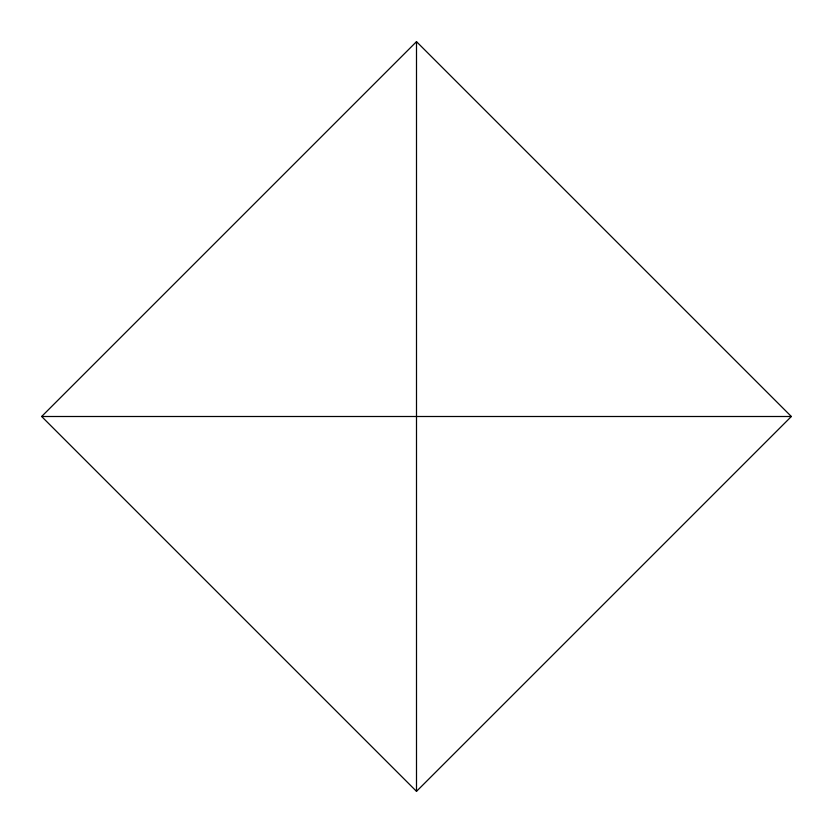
<?xml version="1.0" encoding="UTF-8"?>
<svg xmlns="http://www.w3.org/2000/svg" width="833" height="833" viewBox="0 0 833 833"><rect width="100%" height="100%" fill="white"/><g stroke="black" fill="none" stroke-linecap="round" stroke-linejoin="round"><path stroke-width="1.25" d="M41.65 416.5L416.5 41.65L791.35 416.5L416.5 791.35L41.65 416.5L791.35 416.5M416.5 41.65L416.5 791.35"/></g></svg>
